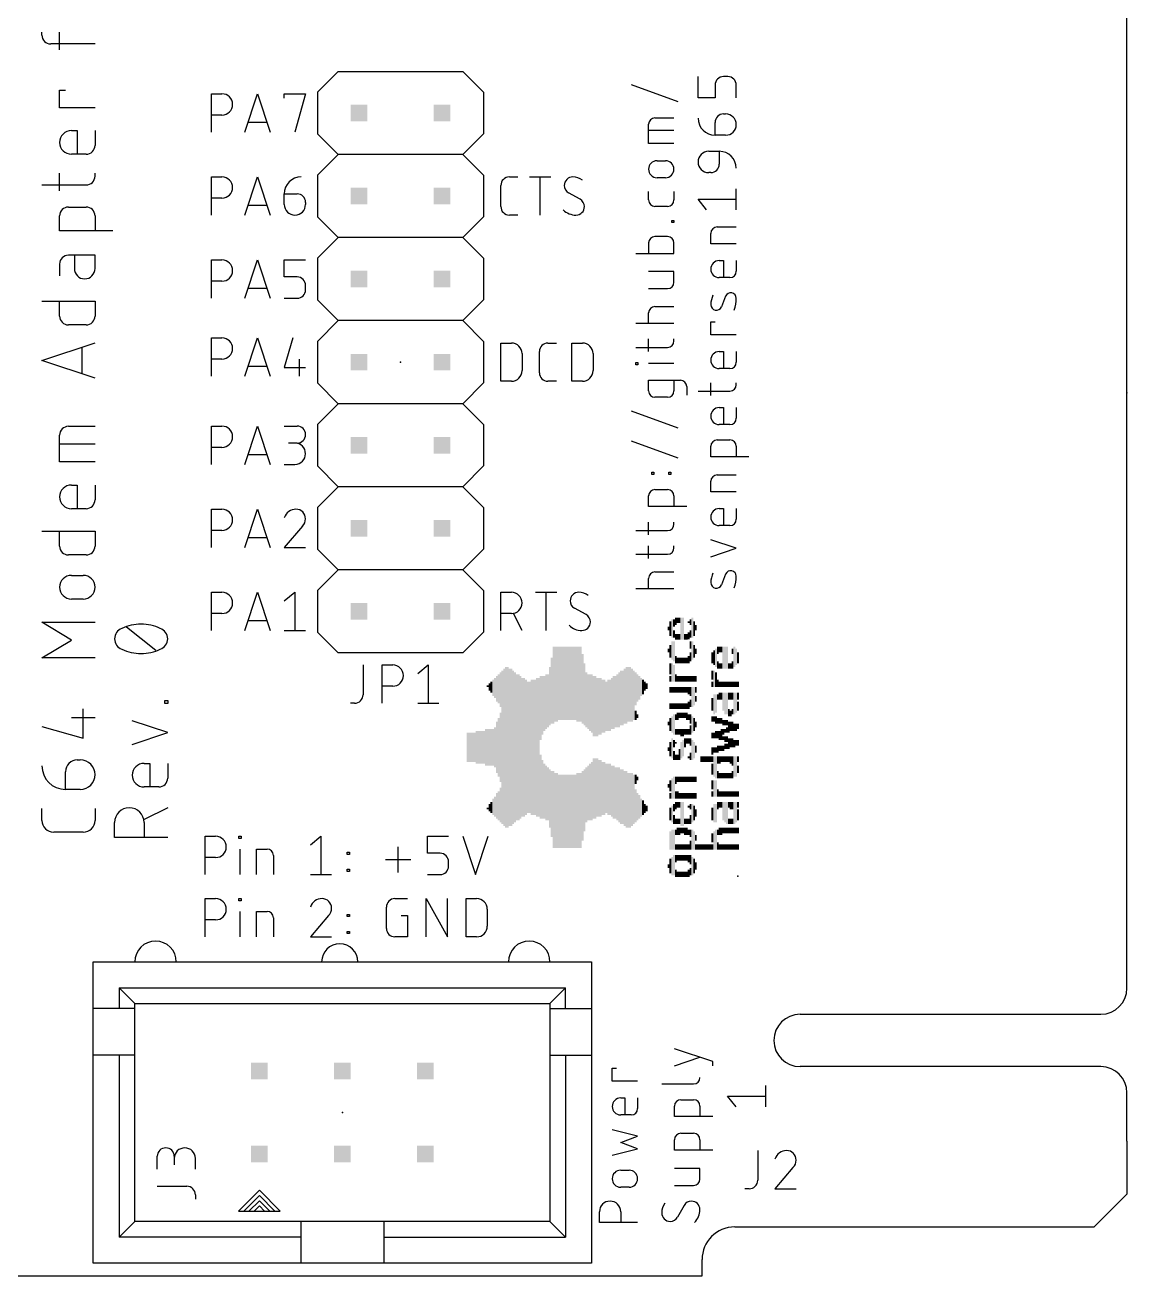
# Model space of a CAD drawing. Extents: x -11.6 to 40, y -7.2 to 71.3.
# Drawn here: x 6.29 to 40, y 0 to 38.25 of the extents above; entities that cross this region are included whole.
import ezdxf

# ---------------------------------------------------------------- set-up
doc = ezdxf.new("R2010")
doc.units = 0
for name, color, linetype in [('20', 30, 'CONTINUOUS'), ('21', 253, 'CONTINUOUS'), ('23', 7, 'CONTINUOUS'), ('25', 253, 'CONTINUOUS'), ('51', 253, 'CONTINUOUS')]:
    doc.layers.add(name, color=color, linetype=linetype)

# ---------------------------------------------------------------- blocks, each defined once
blk = doc.blocks.new('RECT')
blk.add_solid([(-0.5, -0.5), (0.5, -0.5), (-0.5, 0.5), (0.5, 0.5)])

msp = doc.modelspace()

# ---------------------------------------------------------------- linework, layer by layer
at = {"layer": '20'}
for p, q in [((40, 8.8), (40, 41.24)), ((30, 8), (39.2, 8)), ((39.2, 6.4), (30, 6.4)), ((40, 4.12), (40, 5.6)), ((40, 4.12), (40, 2.5)), ((39, 1.5), (40, 2.5)), ((28, 1.5), (39, 1.5)), ((27, 0), (27, 0.5)), ((0, 0), (27, 0))]:
    msp.add_line(p, q, dxfattribs=at)
for centre, radius, start, end in [((39.2, 8.8), 0.8, 270, 0), ((30, 7.2), 0.8, 90, 180), ((30, 7.2), 0.8, 180, 270), ((39.2, 5.6), 0.8, 0, 90), ((28, 0.5), 1, 90, 180)]:
    msp.add_arc(centre, radius, start, end, dxfattribs=at)
at = {"layer": '21'}
for p, q in [((15.875, 36.83), (15.24, 36.195)), ((15.875, 36.83), (19.685, 36.83)), ((19.685, 36.83), (20.32, 36.195)), ((15.24, 36.195), (15.24, 34.925)), ((20.32, 36.195), (20.32, 34.925)), ((15.24, 34.925), (15.875, 34.29)), ((20.32, 34.925), (19.685, 34.29)), ((15.875, 34.29), (15.24, 33.655)), ((19.685, 34.29), (15.875, 34.29)), ((19.685, 34.29), (20.32, 33.655)), ((15.24, 33.655), (15.24, 32.385)), ((20.32, 33.655), (20.32, 32.385)), ((15.24, 32.385), (15.875, 31.75)), ((20.32, 32.385), (19.685, 31.75)), ((15.875, 31.75), (15.24, 31.115)), ((19.685, 31.75), (15.875, 31.75)), ((19.685, 31.75), (20.32, 31.115)), ((15.24, 31.115), (15.24, 29.845)), ((20.32, 31.115), (20.32, 29.845)), ((15.24, 29.845), (15.875, 29.21)), ((20.32, 29.845), (19.685, 29.21)), ((15.875, 29.21), (15.24, 28.575)), ((19.685, 29.21), (15.875, 29.21)), ((19.685, 29.21), (20.32, 28.575)), ((15.24, 28.575), (15.24, 27.305)), ((20.32, 28.575), (20.32, 27.305)), ((15.24, 27.305), (15.875, 26.67)), ((20.32, 27.305), (19.685, 26.67)), ((15.875, 26.67), (15.24, 26.035)), ((19.685, 26.67), (15.875, 26.67)), ((19.685, 26.67), (20.32, 26.035)), ((15.24, 26.035), (15.24, 24.765)), ((20.32, 26.035), (20.32, 24.765)), ((15.24, 24.765), (15.875, 24.13)), ((20.32, 24.765), (19.685, 24.13)), ((15.875, 24.13), (15.24, 23.495)), ((19.685, 24.13), (15.875, 24.13)), ((19.685, 24.13), (20.32, 23.495)), ((15.24, 23.495), (15.24, 22.225)), ((20.32, 23.495), (20.32, 22.225)), ((15.24, 22.225), (15.875, 21.59)), ((20.32, 22.225), (19.685, 21.59)), ((15.875, 21.59), (15.24, 20.955)), ((19.685, 21.59), (15.875, 21.59)), ((19.685, 21.59), (20.32, 20.955)), ((15.24, 20.955), (15.24, 19.685)), ((20.32, 20.955), (20.32, 19.685)), ((15.24, 19.685), (15.875, 19.05)), ((20.32, 19.685), (19.685, 19.05)), ((19.685, 19.05), (15.875, 19.05)), ((8.38, 9.6038), (23.62, 9.6038)), ((8.38, 8.175), (8.38, 9.6038)), ((23.62, 9.6038), (23.62, 8.175)), ((9.1737, 8.81), (22.8263, 8.81)), ((9.1737, 8.81), (9.1737, 8.175)), ((9.1737, 8.81), (9.65, 8.3338)), ((22.35, 8.3338), (22.8263, 8.81)), ((22.8263, 8.175), (22.8263, 8.81)), ((8.38, 6.7463), (8.38, 8.175)), ((9.1737, 8.175), (8.38, 8.175)), ((9.65, 8.175), (9.1737, 8.175)), ((9.65, 8.3338), (22.35, 8.3338)), ((9.65, 8.175), (9.65, 8.3338)), ((9.65, 6.7463), (9.65, 8.175)), ((22.35, 8.3338), (22.35, 8.175)), ((22.35, 8.175), (22.35, 6.7463)), ((22.35, 8.175), (22.8263, 8.175)), ((22.8263, 8.175), (23.62, 8.175)), ((23.62, 8.175), (23.62, 6.7463)), ((8.38, 0.3962), (8.38, 6.7463)), ((9.1737, 6.7463), (8.38, 6.7463)), ((9.65, 6.7463), (9.1737, 6.7463)), ((9.1737, 6.7463), (9.1737, 1.19)), ((9.65, 1.6662), (9.65, 6.7463)), ((22.35, 6.7463), (22.35, 1.6662)), ((22.35, 6.7463), (22.8263, 6.7463)), ((22.8263, 6.7463), (23.62, 6.7463)), ((22.8263, 6.7463), (22.8263, 1.19)), ((23.62, 6.7463), (23.62, 0.3962)), ((28.9492, 5.1708), (28.9492, 5.8199)), ((28.0404, 5.1708), (27.7808, 5.4954)), ((27.7808, 5.4954), (28.9492, 5.4954)), ((13.46, 2.6188), (12.825, 1.9838)), ((13.46, 2.46), (12.9837, 1.9838)), ((13.46, 2.3013), (13.1425, 1.9838)), ((14.095, 1.9838), (13.46, 2.6188)), ((13.9362, 1.9838), (13.46, 2.46)), ((13.7775, 1.9838), (13.46, 2.3013)), ((12.825, 1.9838), (12.9837, 1.9838)), ((12.9837, 1.9838), (13.1425, 1.9838)), ((13.1425, 1.9838), (13.3012, 1.9838)), ((13.46, 2.1425), (13.3012, 1.9838)), ((13.3012, 1.9838), (13.6187, 1.9838)), ((13.6187, 1.9838), (13.46, 2.1425)), ((13.6187, 1.9838), (13.7775, 1.9838)), ((13.7775, 1.9838), (13.9362, 1.9838)), ((13.9362, 1.9838), (14.095, 1.9838)), ((9.1737, 1.19), (9.65, 1.6662)), ((14.73, 1.6662), (9.65, 1.6662)), ((17.27, 1.6662), (14.73, 1.6662)), ((14.73, 1.6662), (14.73, 1.19)), ((22.35, 1.6662), (17.27, 1.6662)), ((17.27, 1.6662), (17.27, 1.19)), ((22.35, 1.6662), (22.8263, 1.19)), ((14.73, 1.19), (9.1737, 1.19)), ((14.73, 1.19), (14.73, 0.3962)), ((17.27, 1.19), (17.27, 0.3962)), ((17.27, 1.19), (22.8263, 1.19)), ((14.73, 0.3962), (8.38, 0.3962)), ((17.27, 0.3962), (14.73, 0.3962)), ((23.62, 0.3962), (17.27, 0.3962))]:
    msp.add_line(p, q, dxfattribs=at)
for centre, radius in [((10.285, 9.6038), 0.635), ((15.9207, 9.6038), 0.5556), ((21.715, 9.6038), 0.635)]:
    msp.add_arc(centre, radius, 0, 180, dxfattribs=at)
at = {"layer": '23'}
for p in [(17.78, 27.94), (40, 27), (28.0988, 12.2238), (16, 5)]:
    msp.add_point(p, dxfattribs=at)
at = {"layer": '25'}
for p, q in [((6.8072, 37.9397), (6.8072, 38.03)), ((7.3491, 37.4881), (7.3491, 38.03)), ((8.4328, 37.6688), (7.0781, 37.6688)), ((26.2728, 35.9029), (24.8447, 36.4222)), ((26.8796, 36.0228), (26.8796, 36.6719)), ((27.3988, 36.4123), (27.3988, 36.0228)), ((27.7883, 36.6719), (27.6585, 36.6719)), ((28.048, 36.0228), (28.048, 36.4123)), ((7.3491, 35.7127), (7.3491, 36.2546)), ((7.3491, 36.2546), (7.5297, 36.2546)), ((11.9916, 34.9758), (11.9916, 36.1442)), ((11.9916, 36.1442), (12.3162, 36.1442)), ((13.0147, 34.9758), (13.4041, 36.1442)), ((13.4041, 36.1442), (13.7936, 34.9758)), ((14.2226, 36.0144), (14.2226, 36.1442)), ((14.2226, 36.1442), (14.8717, 36.1442)), ((14.8717, 36.1442), (14.5471, 34.9758)), ((27.3988, 36.0228), (26.8796, 36.0228)), ((8.4328, 35.7127), (7.3491, 35.7127)), ((12.3162, 35.4951), (11.9916, 35.4951)), ((13.6962, 35.2679), (13.112, 35.2679)), ((25.364, 34.63), (25.364, 35.2142)), ((25.5587, 35.409), (26.143, 35.409)), ((27.3988, 34.8798), (27.3988, 35.2693)), ((27.6585, 35.5289), (27.7234, 35.5289)), ((7.7103, 35.0199), (7.8909, 35.0199)), ((7.8909, 35.0199), (7.8909, 34.2974)), ((8.4328, 35.0199), (8.4328, 34.5684)), ((26.143, 35.0195), (25.364, 35.0195)), ((27.7234, 34.8798), (27.3988, 34.8798)), ((26.143, 34.63), (25.364, 34.63)), ((8.1619, 34.2974), (7.7103, 34.2974)), ((25.6237, 34.0981), (25.8833, 34.0981)), ((27.2041, 34.3859), (27.5287, 34.3859)), ((27.5287, 34.3859), (27.5287, 33.9965)), ((7.3491, 33.1777), (7.3491, 33.7196)), ((8.4328, 33.6293), (8.4328, 33.7196)), ((27.269, 33.7368), (27.2041, 33.7368)), ((6.8072, 33.3583), (8.1619, 33.3583)), ((11.9916, 32.4358), (11.9916, 33.6042)), ((11.9916, 33.6042), (12.3162, 33.6042)), ((13.0147, 32.4358), (13.4041, 33.6042)), ((13.4041, 33.6042), (13.7936, 32.4358)), ((20.847, 32.6954), (20.847, 33.3446)), ((21.1067, 33.6042), (21.3663, 33.6042)), ((21.7267, 33.6042), (22.3758, 33.6042)), ((22.0512, 32.4358), (22.0512, 33.6042)), ((25.8833, 33.5788), (25.6237, 33.5788)), ((12.3162, 32.9551), (11.9916, 32.9551)), ((14.2226, 33.0849), (14.6121, 33.0849)), ((14.2226, 32.7604), (14.2226, 33.0849)), ((23.2747, 32.9226), (22.9176, 33.1174)), ((25.364, 32.8985), (25.364, 33.1582)), ((26.143, 33.1582), (26.143, 32.8985)), ((27.1392, 32.5938), (26.8796, 32.9184)), ((26.8796, 32.9184), (28.048, 32.9184)), ((28.048, 32.5938), (28.048, 33.2429)), ((7.62, 32.6826), (8.1619, 32.6826)), ((13.6962, 32.7279), (13.112, 32.7279)), ((14.8717, 32.8253), (14.8717, 32.7604)), ((25.9482, 32.7038), (25.5587, 32.7038)), ((7.3491, 31.9601), (7.3491, 32.4116)), ((8.4328, 32.4116), (8.4328, 31.9601)), ((21.3663, 32.4358), (21.1067, 32.4358)), ((26.078, 32.2058), (26.078, 32.2707)), ((26.078, 32.2707), (26.143, 32.2707)), ((26.143, 32.2058), (26.078, 32.2058)), ((26.143, 32.2707), (26.143, 32.2058)), ((8.9747, 31.9601), (7.3491, 31.9601)), ((25.9482, 31.7799), (25.5587, 31.7799)), ((27.269, 31.5539), (27.269, 31.8784)), ((27.4638, 32.0731), (28.048, 32.0731)), ((25.364, 31.5851), (25.364, 31.2606)), ((26.143, 31.2606), (26.143, 31.5851)), ((28.048, 31.5539), (27.269, 31.5539)), ((8.4328, 31.209), (7.62, 31.209)), ((7.8006, 31.209), (7.8006, 30.8026)), ((8.4328, 30.8026), (8.4328, 31.209)), ((11.9916, 29.8958), (11.9916, 31.0642)), ((11.9916, 31.0642), (12.3162, 31.0642)), ((13.0147, 29.8958), (13.4041, 31.0642)), ((13.4041, 31.0642), (13.7936, 29.8958)), ((14.2226, 30.5449), (14.2226, 31.0642)), ((14.2226, 31.0642), (14.8717, 31.0642)), ((24.9746, 31.2606), (26.143, 31.2606)), ((27.5287, 31.0444), (27.6585, 31.0444)), ((27.6585, 31.0444), (27.6585, 30.5252)), ((28.048, 31.0444), (28.048, 30.7199)), ((7.3491, 30.9381), (7.3491, 30.5768)), ((26.143, 30.7072), (25.364, 30.7072)), ((26.143, 30.3826), (26.143, 30.7072)), ((12.3162, 30.4151), (11.9916, 30.4151)), ((14.6121, 30.5449), (14.2226, 30.5449)), ((14.8717, 30.1554), (14.8717, 30.2853)), ((27.8532, 30.5252), (27.5287, 30.5252)), ((13.6962, 30.1879), (13.112, 30.1879)), ((14.2226, 29.8958), (14.6121, 29.8958)), ((25.364, 30.1879), (25.9482, 30.1879)), ((27.7234, 29.9565), (27.5936, 29.6319)), ((6.8072, 29.8022), (8.4328, 29.8022)), ((7.3491, 29.3506), (7.3491, 29.8022)), ((8.4328, 29.8022), (8.4328, 29.3506)), ((25.5587, 29.6404), (26.143, 29.6404)), ((8.1619, 29.0797), (7.62, 29.0797)), ((26.143, 29.1211), (24.9746, 29.1211)), ((25.364, 29.1211), (25.364, 29.4456)), ((27.269, 28.7792), (27.269, 29.1687)), ((27.269, 29.1687), (27.3988, 29.1687)), ((28.048, 28.7792), (27.269, 28.7792)), ((6.8072, 27.9893), (8.4328, 28.5312)), ((8.0264, 28.3957), (8.0264, 27.5829)), ((11.9916, 27.5145), (11.9916, 28.683)), ((11.9916, 28.683), (12.3162, 28.683)), ((13.0147, 27.5145), (13.4041, 28.683)), ((13.4041, 28.683), (13.7936, 27.5145)), ((14.4822, 28.683), (14.2226, 27.7742)), ((20.847, 27.3558), (20.847, 28.5242)), ((20.847, 28.5242), (21.1716, 28.5242)), ((22.2845, 28.5242), (22.5441, 28.5242)), ((23.0187, 27.3558), (23.0187, 28.5242)), ((23.0187, 28.5242), (23.3433, 28.5242)), ((24.9746, 28.3922), (25.9482, 28.3922)), ((25.364, 28.2624), (25.364, 28.6518)), ((26.143, 28.5869), (26.143, 28.6518)), ((8.4328, 27.4475), (6.8072, 27.9893)), ((12.3162, 28.0338), (11.9916, 28.0338)), ((14.677, 28.0338), (14.677, 27.5145)), ((21.4962, 28.1996), (21.4962, 27.6804)), ((22.0248, 27.6154), (22.0248, 28.2646)), ((23.6679, 28.1996), (23.6679, 27.6804)), ((24.9746, 27.8624), (24.9746, 27.9273)), ((24.9746, 27.9273), (25.0395, 27.9273)), ((25.0395, 27.9273), (25.0395, 27.8624)), ((27.5287, 28.2631), (27.6585, 28.2631)), ((27.6585, 28.2631), (27.6585, 27.7439)), ((28.048, 28.2631), (28.048, 27.9386)), ((13.6962, 27.8067), (13.112, 27.8067)), ((14.2226, 27.7742), (14.8717, 27.7742)), ((25.0395, 27.8624), (24.9746, 27.8624)), ((26.143, 27.8948), (25.364, 27.8948)), ((27.8532, 27.7439), (27.5287, 27.7439)), ((21.1716, 27.3558), (20.847, 27.3558)), ((22.5441, 27.3558), (22.2845, 27.3558)), ((23.3433, 27.3558), (23.0187, 27.3558)), ((25.364, 27.062), (25.364, 27.3866)), ((25.364, 27.3866), (26.3377, 27.3866)), ((26.143, 27.3866), (26.143, 27.062)), ((26.5324, 27.1919), (26.5324, 26.9322)), ((27.269, 26.9232), (27.269, 27.3127)), ((28.048, 27.2478), (28.048, 27.3127)), ((25.9482, 26.8673), (25.5587, 26.8673)), ((26.8796, 27.053), (27.8532, 27.053)), ((26.2728, 25.9207), (24.8447, 26.44)), ((27.5287, 26.5486), (27.6585, 26.5486)), ((27.6585, 26.5486), (27.6585, 26.0294)), ((28.048, 26.5486), (28.048, 26.2241)), ((27.8532, 26.0294), (27.5287, 26.0294)), ((7.3491, 24.8944), (7.3491, 25.7072)), ((7.62, 25.9781), (8.4328, 25.9781)), ((11.9916, 24.8158), (11.9916, 25.9842)), ((11.9916, 25.9842), (12.3162, 25.9842)), ((13.0147, 24.8158), (13.4041, 25.9842)), ((13.4041, 25.9842), (13.7936, 24.8158)), ((14.2226, 25.9842), (14.6121, 25.9842)), ((8.4328, 25.4362), (7.3491, 25.4362)), ((12.3162, 25.3351), (11.9916, 25.3351)), ((14.6121, 25.4649), (14.3524, 25.4649)), ((26.2728, 25.0063), (24.8447, 25.5256)), ((27.269, 25.0446), (27.269, 25.3692)), ((27.4638, 25.5639), (27.8532, 25.5639)), ((28.048, 25.3692), (28.048, 25.0446)), ((8.4328, 24.8944), (7.3491, 24.8944)), ((13.6962, 25.1079), (13.112, 25.1079)), ((28.4374, 25.0446), (27.269, 25.0446)), ((14.2226, 24.8158), (14.5471, 24.8158)), ((25.4614, 24.5096), (25.4614, 24.5745)), ((25.4614, 24.5745), (25.5263, 24.5745)), ((25.5263, 24.5096), (25.4614, 24.5096)), ((25.5263, 24.5745), (25.5263, 24.5096)), ((25.9807, 24.5096), (25.9807, 24.5745)), ((25.9807, 24.5745), (26.0456, 24.5745)), ((26.0456, 24.5096), (25.9807, 24.5096)), ((26.0456, 24.5745), (26.0456, 24.5096)), ((27.4638, 24.4912), (28.048, 24.4912)), ((7.7103, 24.1823), (7.8909, 24.1823)), ((7.8909, 24.1823), (7.8909, 23.4598)), ((8.4328, 24.1823), (8.4328, 23.7307)), ((27.269, 23.972), (27.269, 24.2965)), ((25.364, 23.5263), (25.364, 23.8508)), ((25.5587, 24.0456), (25.9482, 24.0456)), ((26.143, 23.8508), (26.143, 23.5263)), ((28.048, 23.972), (27.269, 23.972)), ((8.1619, 23.4598), (7.7103, 23.4598)), ((11.9916, 22.2758), (11.9916, 23.4442)), ((11.9916, 23.4442), (12.3162, 23.4442)), ((13.0147, 22.2758), (13.4041, 23.4442)), ((13.4041, 23.4442), (13.7936, 22.2758)), ((26.5324, 23.5263), (25.364, 23.5263)), ((27.5287, 23.4625), (27.6585, 23.4625)), ((27.6585, 23.4625), (27.6585, 22.9433)), ((28.048, 23.4625), (28.048, 23.138)), ((25.364, 22.6617), (25.364, 23.0511)), ((26.143, 22.9862), (26.143, 23.0511)), ((6.8072, 22.7681), (8.4328, 22.7681)), ((7.3491, 22.3166), (7.3491, 22.7681)), ((8.4328, 22.7681), (8.4328, 22.3166)), ((12.3162, 22.7951), (11.9916, 22.7951)), ((13.6962, 22.5679), (13.112, 22.5679)), ((14.7743, 22.9249), (14.2226, 22.2758)), ((24.9746, 22.7915), (25.9482, 22.7915)), ((27.8532, 22.9433), (27.5287, 22.9433)), ((14.2226, 22.2758), (14.8717, 22.2758)), ((25.364, 21.9378), (25.364, 22.3272)), ((26.143, 22.2623), (26.143, 22.3272)), ((28.048, 22.2504), (27.269, 22.51)), ((27.269, 21.9908), (28.048, 22.2504)), ((8.1619, 22.0456), (7.62, 22.0456)), ((24.9746, 22.0676), (25.9482, 22.0676)), ((7.7103, 21.4207), (8.0716, 21.4207)), ((25.5587, 21.5251), (26.143, 21.5251)), ((27.7234, 21.4602), (27.5936, 21.1356)), ((25.364, 21.0058), (25.364, 21.3304)), ((8.0716, 20.6983), (7.7103, 20.6983)), ((11.9916, 19.7358), (11.9916, 20.9042)), ((11.9916, 20.9042), (12.3162, 20.9042)), ((13.0147, 19.7358), (13.4041, 20.9042)), ((13.4041, 20.9042), (13.7936, 19.7358)), ((14.2226, 20.6446), (14.5471, 20.9042)), ((14.5471, 20.9042), (14.5471, 19.7358)), ((20.847, 19.7358), (20.847, 20.9042)), ((20.847, 20.9042), (21.1716, 20.9042)), ((21.9065, 20.9042), (22.5556, 20.9042)), ((22.231, 19.7358), (22.231, 20.9042)), ((26.143, 21.0058), (24.9746, 21.0058)), ((23.4545, 20.2226), (23.0975, 20.4174)), ((7.7103, 19.4443), (6.8072, 19.9861)), ((6.8072, 19.9861), (8.4328, 19.9861)), ((12.3162, 20.2551), (11.9916, 20.2551)), ((13.6962, 20.0279), (13.112, 20.0279)), ((21.1716, 20.2551), (20.847, 20.2551)), ((21.4962, 19.7358), (21.2365, 20.2551)), ((10.2941, 19.1196), (9.3909, 19.8421)), ((14.2226, 19.7358), (14.8717, 19.7358)), ((6.8072, 18.9024), (7.7103, 19.4443)), ((8.4328, 18.9024), (6.8072, 18.9024)), ((16.6328, 18.6817), (16.6328, 17.7729)), ((17.2151, 17.5133), (17.2151, 18.6817)), ((17.2151, 18.6817), (17.5397, 18.6817)), ((18.3031, 18.4221), (18.6277, 18.6817)), ((18.6277, 18.6817), (18.6277, 17.5133)), ((17.5397, 18.0326), (17.2151, 18.0326)), ((10.565, 17.5078), (10.565, 17.5981)), ((10.565, 17.5981), (10.6553, 17.5981)), ((10.6553, 17.5981), (10.6553, 17.5078)), ((8.0716, 16.4396), (8.0716, 17.3427)), ((10.6553, 17.5078), (10.565, 17.5078)), ((16.3731, 17.5133), (16.2433, 17.5133)), ((18.3031, 17.5133), (18.9522, 17.5133)), ((7.7103, 17.0718), (8.4328, 17.0718)), ((10.6553, 16.6151), (9.5716, 16.9764)), ((6.8072, 16.8009), (8.0716, 16.4396)), ((9.5716, 16.2539), (10.6553, 16.6151)), ((7.8909, 15.7796), (7.9812, 15.7796)), ((7.5297, 14.8765), (7.5297, 15.4184)), ((9.9328, 15.6738), (10.1134, 15.6738)), ((10.1134, 15.6738), (10.1134, 14.9513)), ((10.6553, 15.6738), (10.6553, 15.2222)), ((10.3844, 14.9513), (9.9328, 14.9513)), ((7.9812, 14.8765), (7.5297, 14.8765)), ((6.8072, 13.9312), (6.8072, 14.2924)), ((8.4328, 14.2924), (8.4328, 13.9312)), ((10.6553, 14.3143), (9.9328, 13.9531)), ((9.0297, 13.4112), (9.0297, 13.8628)), ((9.9328, 13.8628), (9.9328, 13.4112)), ((8.0716, 13.57), (7.1684, 13.57)), ((10.6553, 13.4112), (9.0297, 13.4112)), ((11.7983, 12.2746), (11.7983, 13.443)), ((11.7983, 13.443), (12.1229, 13.443)), ((12.8355, 13.378), (12.8355, 13.443)), ((12.8355, 13.443), (12.9004, 13.443)), ((12.9004, 13.443), (12.9004, 13.378)), ((15.0199, 13.1833), (15.3444, 13.443)), ((15.3444, 13.443), (15.3444, 12.2746)), ((18.6013, 12.9237), (18.6013, 13.443)), ((18.6013, 13.443), (19.2504, 13.443)), ((19.6793, 13.443), (20.0688, 12.2746)), ((20.0688, 12.2746), (20.4583, 13.443)), ((12.9004, 13.378), (12.8355, 13.378)), ((12.8679, 12.2746), (12.8679, 13.0535)), ((13.3703, 12.2746), (13.3703, 13.0535)), ((13.3703, 13.0535), (13.6948, 13.0535)), ((17.7066, 12.3395), (17.7066, 13.1184)), ((12.1229, 12.7938), (11.7983, 12.7938)), ((13.8896, 12.8588), (13.8896, 12.2746)), ((16.1502, 12.8912), (16.1502, 12.9561)), ((16.1502, 12.9561), (16.2151, 12.9561)), ((16.2151, 12.8912), (16.1502, 12.8912)), ((16.2151, 12.9561), (16.2151, 12.8912)), ((17.3171, 12.7289), (18.0961, 12.7289)), ((18.9907, 12.9237), (18.6013, 12.9237)), ((19.2504, 12.5342), (19.2504, 12.664)), ((15.0199, 12.2746), (15.669, 12.2746)), ((16.1502, 12.3719), (16.1502, 12.4368)), ((16.1502, 12.4368), (16.2151, 12.4368)), ((16.2151, 12.3719), (16.1502, 12.3719)), ((16.2151, 12.4368), (16.2151, 12.3719)), ((18.6013, 12.2746), (18.9907, 12.2746)), ((11.7983, 10.3696), (11.7983, 11.538)), ((11.7983, 11.538), (12.1229, 11.538)), ((12.8355, 11.473), (12.8355, 11.538)), ((12.8355, 11.538), (12.9004, 11.538)), ((12.9004, 11.538), (12.9004, 11.473)), ((17.6036, 11.538), (17.9931, 11.538)), ((18.5632, 10.3696), (18.5632, 11.538)), ((18.5632, 11.538), (19.2123, 10.3696)), ((19.2123, 10.3696), (19.2123, 11.538)), ((19.7823, 10.3696), (19.7823, 11.538)), ((19.7823, 11.538), (20.1069, 11.538)), ((12.9004, 11.473), (12.8355, 11.473)), ((12.8679, 10.3696), (12.8679, 11.1485)), ((13.3703, 10.3696), (13.3703, 11.1485)), ((13.3703, 11.1485), (13.6948, 11.1485)), ((17.344, 10.6292), (17.344, 11.2783)), ((20.4315, 11.2134), (20.4315, 10.6941)), ((12.1229, 10.8888), (11.7983, 10.8888)), ((13.8896, 10.9538), (13.8896, 10.3696)), ((15.5716, 11.0187), (15.0199, 10.3696)), ((16.1502, 10.9862), (16.1502, 11.0511)), ((16.1502, 11.0511), (16.2151, 11.0511)), ((16.2151, 10.9862), (16.1502, 10.9862)), ((16.2151, 11.0511), (16.2151, 10.9862)), ((17.7983, 11.0187), (17.9931, 11.0187)), ((17.9931, 11.0187), (17.9931, 10.3696)), ((15.0199, 10.3696), (15.669, 10.3696)), ((16.1502, 10.4669), (16.1502, 10.5318)), ((16.1502, 10.5318), (16.2151, 10.5318)), ((16.2151, 10.4669), (16.1502, 10.4669)), ((16.2151, 10.5318), (16.2151, 10.4669)), ((17.9931, 10.3696), (17.6036, 10.3696)), ((20.1069, 10.3696), (19.7823, 10.3696)), ((27.3262, 6.5574), (26.1578, 6.9469)), ((26.1578, 6.4276), (26.9367, 6.6872)), ((27.3262, 6.4276), (27.3262, 6.5574)), ((24.2528, 5.9601), (24.2528, 6.3496)), ((24.2528, 6.3496), (24.3826, 6.3496)), ((25.0317, 5.9601), (24.2528, 5.9601)), ((25.7683, 5.8711), (26.742, 5.8711)), ((24.5124, 5.4441), (24.6422, 5.4441)), ((24.6422, 5.4441), (24.6422, 4.9248)), ((25.0317, 5.4441), (25.0317, 5.1195)), ((26.3525, 5.3907), (26.742, 5.3907)), ((26.1578, 4.8714), (26.1578, 5.1959)), ((26.9367, 5.1959), (26.9367, 4.8714)), ((24.837, 4.9248), (24.5124, 4.9248)), ((27.3262, 4.8714), (26.1578, 4.8714)), ((25.0317, 4.2743), (24.2528, 4.469)), ((24.5124, 4.0795), (25.0317, 4.2743)), ((26.3525, 4.362), (26.742, 4.362)), ((24.2528, 3.6901), (25.0317, 3.8848)), ((25.0317, 3.8848), (24.5124, 4.0795)), ((26.1578, 3.8427), (26.1578, 4.1673)), ((27.3262, 3.8427), (26.1578, 3.8427)), ((26.9367, 4.1673), (26.9367, 3.8427)), ((28.704, 3.8342), (28.704, 2.9254)), ((10.3358, 3.2688), (10.3358, 3.6583)), ((10.8551, 3.6583), (10.8551, 3.3986)), ((11.5042, 3.2688), (11.5042, 3.5934)), ((24.5124, 3.2343), (24.7721, 3.2343)), ((26.9367, 3.2893), (26.1578, 3.2893)), ((26.9367, 2.9647), (26.9367, 3.2893)), ((29.7831, 3.3149), (29.2314, 2.6658)), ((10.3358, 2.7415), (11.2446, 2.7415)), ((24.7721, 2.715), (24.5124, 2.715)), ((26.1578, 2.77), (26.742, 2.77)), ((11.5042, 2.4818), (11.5042, 2.352)), ((28.4444, 2.6658), (28.3146, 2.6658)), ((29.2314, 2.6658), (29.8805, 2.6658)), ((23.8633, 1.6383), (23.8633, 1.9629)), ((24.5124, 1.9629), (24.5124, 1.6383)), ((26.4499, 2.1576), (26.2551, 1.8006)), ((25.0317, 1.6383), (23.8633, 1.6383))]:
    msp.add_line(p, q, dxfattribs=at)
for centre, radius, start, end in [((7.0781, 37.9397), 0.2709, 180.0013, 270), ((27.6585, 36.4123), 0.2596, 90, 180), ((27.7883, 36.4123), 0.2596, 0, 90), ((12.3162, 35.8196), 0.3246, 270, 90), ((25.5587, 35.2142), 0.1947, 90, 180), ((27.3988, 35.3991), 0.5193, 180.0007, 270), ((27.6585, 35.2693), 0.2596, 90, 180), ((27.7234, 35.2044), 0.3246, 270, 90), ((7.7103, 34.6587), 0.3612, 90, 270), ((8.1619, 34.5684), 0.2709, 270, 0), ((25.6237, 33.8384), 0.2596, 90, 270), ((25.8833, 33.8384), 0.2596, 270, 90), ((27.2041, 34.0614), 0.3246, 90, 270), ((27.5287, 33.8667), 0.5193, 0, 90), ((27.269, 33.9965), 0.2596, 270, 0), ((8.1619, 33.6293), 0.2709, 270, 0), ((12.3162, 33.2796), 0.3246, 270, 90), ((14.7419, 33.0849), 0.5193, 90.0003, 180), ((21.1067, 33.3446), 0.2596, 90.0007, 180), ((23.0515, 33.3446), 0.2637, 179.9998, 239.4902), ((23.0475, 33.3446), 0.2596, 89.9993, 180), ((23.0475, 33.1174), 0.4868, 53.1301, 89.9993), ((14.6121, 32.8253), 0.2596, 0, 90), ((23.1408, 32.6954), 0.2637, 0.0001, 59.4899), ((25.5587, 32.8985), 0.1947, 180, 270), ((25.9482, 32.8985), 0.1947, 270, 0), ((7.62, 32.4116), 0.2709, 90.0007, 180), ((8.1619, 32.4116), 0.2709, 0, 90), ((14.5471, 32.7604), 0.3246, 180, 0), ((21.1067, 32.6954), 0.2596, 180, 270), ((23.1448, 32.9843), 0.5485, 224.761, 269.9999), ((23.1448, 32.6954), 0.2596, 270, 0), ((25.5587, 31.5851), 0.1947, 90, 180), ((25.9482, 31.5851), 0.1947, 0, 90), ((27.4638, 31.8784), 0.1947, 90.0009, 180), ((7.62, 30.9381), 0.2709, 90, 180), ((12.3162, 30.7396), 0.3246, 270, 90), ((27.5287, 30.7848), 0.2596, 90, 270), ((8.1167, 30.8026), 0.3161, 180, 0), ((27.8532, 30.7199), 0.1947, 270, 0), ((14.6121, 30.2853), 0.2596, 0, 90), ((25.9482, 30.3826), 0.1947, 270, 0), ((14.6121, 30.1554), 0.2596, 270, 0), ((28.0061, 29.6863), 0.7371, 155.7611, 179.1819), ((27.8797, 29.894), 0.1683, 359.1819, 158.1986), ((26.9472, 29.9073), 1.1008, 340.209, 359.1819), ((25.5588, 29.4456), 0.1947, 90.0009, 180), ((27.4373, 29.6944), 0.1683, 179.1818, 338.1989), ((7.62, 29.3506), 0.2709, 180, 270), ((8.1619, 29.3506), 0.2709, 270, 0), ((12.3162, 28.3584), 0.3246, 270, 90), ((21.1716, 28.1996), 0.3246, 0, 90), ((22.2845, 28.2646), 0.2596, 90.0007, 180), ((23.3433, 28.1996), 0.3246, 0, 90), ((25.9482, 28.5869), 0.1947, 270, 0), ((27.5287, 28.0035), 0.2596, 90, 270), ((27.8532, 27.9386), 0.1947, 270, 0), ((21.1716, 27.6804), 0.3246, 269.9994, 0), ((22.2845, 27.6154), 0.2596, 180, 270), ((23.3433, 27.6804), 0.3246, 269.9994, 0), ((26.3377, 27.1919), 0.1947, 0, 90), ((27.8532, 27.2478), 0.1947, 270, 0), ((25.5587, 27.062), 0.1947, 180, 270), ((25.9482, 27.062), 0.1947, 270, 0), ((27.5287, 26.289), 0.2596, 90, 270), ((27.8532, 26.2241), 0.1947, 270, 0), ((7.62, 25.7072), 0.2709, 90, 180), ((12.3162, 25.6596), 0.3246, 270, 90), ((14.6121, 25.7246), 0.2596, 270, 90), ((14.5471, 25.1404), 0.3246, 270, 90), ((27.4638, 25.3692), 0.1947, 90.0009, 180), ((27.8532, 25.3692), 0.1947, 0, 90), ((27.4638, 24.2965), 0.1947, 90.0009, 180), ((7.7103, 23.821), 0.3612, 90, 270), ((8.1619, 23.7307), 0.2709, 270, 0), ((25.5588, 23.8508), 0.1947, 90.0009, 180), ((25.9482, 23.8508), 0.1947, 0, 90), ((12.3162, 23.1196), 0.3246, 270, 90), ((14.5796, 23.0689), 0.3753, 90.0001, 162.0549), ((14.5796, 23.1521), 0.2921, 0, 90), ((27.5287, 23.2029), 0.2596, 90, 270), ((14.5579, 23.1521), 0.3138, 313.604, 359.9996), ((25.9482, 22.9862), 0.1947, 270, 0), ((27.8532, 23.138), 0.1947, 270, 0), ((7.62, 22.3166), 0.2709, 180, 270), ((8.1619, 22.3166), 0.2709, 270, 0), ((25.9482, 22.2623), 0.1947, 270, 0), ((7.7103, 21.0595), 0.3612, 90, 270), ((8.0716, 21.0595), 0.3612, 270, 90), ((25.5588, 21.3304), 0.1947, 90.0009, 180), ((28.0061, 21.19), 0.7371, 155.7611, 179.1819), ((27.8797, 21.3977), 0.1683, 359.1819, 158.1986), ((27.4373, 21.1981), 0.1683, 179.1818, 338.1989), ((26.9472, 21.411), 1.1008, 340.209, 359.1819), ((12.3162, 20.5796), 0.3246, 270, 90), ((21.1716, 20.5796), 0.3246, 270, 90), ((23.2273, 20.6446), 0.2596, 89.9993, 180), ((23.2273, 20.4174), 0.4868, 53.1301, 89.9993), ((23.2313, 20.6446), 0.2637, 179.9998, 239.4902), ((9.8425, 18.5928), 1.3396, 90.0001, 115.989), ((9.8425, 18.5927), 1.3396, 64.0111, 90), ((23.3246, 20.2843), 0.5485, 224.761, 269.9999), ((23.3246, 19.9954), 0.2596, 270, 0), ((23.3206, 19.9954), 0.2637, 0.0001, 59.4899), ((9.3639, 19.4808), 0.3342, 108.9243, 180), ((10.3211, 19.4808), 0.3342, 359.9999, 71.0745), ((9.3638, 19.4808), 0.3341, 179.9998, 251.0758), ((9.8425, 20.3689), 1.3396, 244.011, 269.9999), ((9.8425, 20.3689), 1.3396, 270, 295.9889), ((10.3212, 19.4808), 0.3342, 288.925, 0), ((17.5397, 18.3571), 0.3246, 270, 90), ((16.3731, 17.7729), 0.2596, 270, 0), ((7.8909, 15.4184), 0.3612, 90, 180), ((7.9812, 15.3281), 0.4516, 270, 90), ((7.5297, 15.599), 0.7225, 180.0005, 270), ((9.9328, 15.3125), 0.3612, 90, 270), ((10.3844, 15.2222), 0.2709, 270, 0), ((9.4813, 13.8628), 0.4516, 0, 180), ((7.1684, 13.9312), 0.3613, 180.001, 270), ((8.0716, 13.9312), 0.3612, 270, 0), ((12.1229, 13.1184), 0.3246, 270, 90), ((13.6948, 12.8587), 0.1947, 0.0009, 90), ((18.9907, 12.664), 0.2596, 0, 90), ((18.9907, 12.5342), 0.2596, 270, 0), ((12.1229, 11.2134), 0.3246, 270, 90), ((15.3769, 11.1627), 0.3753, 90.0001, 162.0549), ((15.3769, 11.2459), 0.2921, 0, 90), ((17.6036, 11.2783), 0.2596, 90.0007, 180), ((20.1069, 11.2134), 0.3246, 0, 90), ((13.6948, 10.9537), 0.1947, 0.0009, 90), ((15.3552, 11.2459), 0.3138, 313.604, 359.9996), ((17.6036, 10.6292), 0.2596, 180, 270), ((20.1069, 10.6941), 0.3246, 269.9994, 0), ((26.742, 6.0658), 0.1947, 270, 0), ((24.5124, 5.1844), 0.2596, 90, 270), ((26.3525, 5.1959), 0.1947, 90.0009, 180), ((26.742, 5.1959), 0.1947, 0, 90), ((24.837, 5.1195), 0.1947, 270, 0), ((26.3525, 4.1673), 0.1947, 90.0009, 180), ((26.742, 4.1673), 0.1947, 0, 90), ((10.5954, 3.6583), 0.2596, 0, 180), ((11.1796, 3.5934), 0.3246, 0, 180), ((29.5884, 3.4589), 0.3753, 90.0001, 162.0549), ((29.5884, 3.5421), 0.2921, 0, 90), ((29.5667, 3.5421), 0.3138, 313.604, 359.9996), ((24.5124, 2.9746), 0.2596, 90, 270), ((24.7721, 2.9746), 0.2596, 270, 90), ((11.2446, 2.4818), 0.2596, 0, 90), ((26.742, 2.9647), 0.1947, 270, 0), ((28.4444, 2.9254), 0.2596, 270, 0), ((24.1879, 1.9629), 0.3246, 0, 180), ((26.2551, 1.9304), 0.4868, 143.1294, 180), ((26.0279, 1.9304), 0.2596, 180, 270), ((26.6771, 2.0237), 0.2637, 90.0001, 149.4899), ((26.6771, 2.0278), 0.2596, 0, 90), ((26.3882, 2.0278), 0.5485, 314.761, 359.9999), ((26.0279, 1.9345), 0.2637, 269.9998, 329.4902)]:
    msp.add_arc(centre, radius, start, end, dxfattribs=at)

# ---------------------------------------------------------------- block references
at = {"layer": '21', "yscale": 0.0559, "rotation": 90}
for p, xscale in [((26.0312, 19.7955), 0.447), ((26.0871, 19.7955), 0.5588), ((26.143, 19.9631), 0.2235), ((26.1988, 20.019), 0.2235), ((26.2547, 20.047), 0.1676), ((26.3106, 20.047), 0.1676), ((26.3665, 19.7955), 0.6706), ((26.4224, 19.7955), 0.6706), ((26.59, 19.9911), 0.0559), ((26.6459, 19.9911), 0.1676), ((26.7018, 19.8234), 0.6147), ((26.7576, 19.7955), 0.447), ((26.8135, 19.8234), 0.1676), ((25.9753, 19.7955), 0.1118), ((26.143, 19.6279), 0.2235), ((26.1988, 19.544), 0.1676), ((26.2547, 19.544), 0.1676), ((26.3106, 19.544), 0.1676), ((26.4782, 19.544), 0.1676), ((26.5341, 19.544), 0.1676), ((26.59, 19.572), 0.2235), ((26.6459, 19.6279), 0.2235), ((22.4549, 18.0632), 2.347), ((22.5108, 18.0912), 2.2911), ((22.5666, 18.0912), 2.2911), ((22.6225, 18.1191), 2.2352), ((22.6784, 18.1191), 2.2352), ((22.7343, 18.1191), 2.2352), ((22.7902, 18.1191), 2.2352), ((22.846, 18.1191), 2.2352), ((22.9019, 18.1191), 2.2352), ((22.9578, 18.1191), 2.2352), ((23.0137, 18.1191), 2.2352), ((23.0695, 18.1191), 2.2352), ((23.1254, 18.1191), 2.2352), ((23.1813, 18.0912), 2.2911), ((23.2372, 18.0912), 2.2911), ((23.2931, 18.0912), 2.2911), ((25.9753, 19.1249), 0.1118), ((26.0312, 19.097), 0.3912), ((26.0871, 19.1249), 0.5588), ((26.143, 19.097), 0.6147), ((26.6459, 19.2926), 0.2235), ((26.7018, 19.1249), 0.5588), ((26.7576, 19.097), 0.3912), ((26.8135, 19.097), 0.1676), ((27.3723, 18.9014), 0.447), ((27.4282, 18.9014), 0.5588), ((27.4841, 19.1249), 0.2235), ((27.54, 19.1529), 0.1676), ((27.5958, 19.1529), 0.1676), ((27.6517, 18.9014), 0.6706), ((27.7076, 18.9014), 0.6706), ((27.7635, 18.9014), 0.6706), ((27.9311, 19.097), 0.1676), ((27.987, 18.9293), 0.6147), ((28.0429, 18.9293), 0.5029), ((22.399, 17.8956), 2.0117), ((23.349, 17.9515), 2.1234), ((26.1988, 18.8455), 0.2235), ((26.2547, 18.8176), 0.1676), ((26.3106, 18.8176), 0.1676), ((26.3665, 18.8176), 0.1676), ((26.4224, 18.8176), 0.1676), ((26.4782, 18.8176), 0.1676), ((26.5341, 18.8176), 0.1676), ((26.59, 18.8455), 0.2235), ((26.6459, 18.9293), 0.2794), ((27.3164, 18.9014), 0.3353), ((27.4841, 18.6779), 0.2235), ((27.9311, 18.6779), 0.2235), ((28.0988, 18.9014), 0.3353), ((20.7785, 17.9515), 0.8941), ((20.8344, 17.9235), 1.0617), ((20.8902, 16.1633), 4.6939), ((20.9461, 16.1633), 4.8057), ((21.002, 16.1633), 4.9174), ((21.0579, 16.1633), 4.9174), ((21.1137, 16.1633), 4.8057), ((21.1696, 16.1633), 4.8057), ((21.2255, 16.1633), 4.6939), ((21.2814, 16.1633), 4.5822), ((21.3373, 16.1633), 4.4704), ((21.3932, 16.1633), 4.4704), ((22.2314, 17.5603), 1.6764), ((22.2872, 17.5882), 1.6205), ((22.3431, 17.7279), 1.7882), ((23.4048, 17.7838), 1.8999), ((23.4607, 17.6162), 1.6764), ((23.5166, 17.5603), 1.6764), ((23.5725, 17.5324), 1.7323), ((23.6284, 17.5044), 1.7882), ((24.4107, 17.5882), 1.6205), ((24.4666, 17.6162), 1.6764), ((24.5224, 17.6721), 1.6764), ((24.5783, 17.6721), 1.6764), ((24.6342, 17.7279), 1.6764), ((24.6901, 17.7559), 1.7323), ((24.746, 17.7838), 1.6764), ((24.8018, 17.7838), 1.6764), ((24.8577, 17.7559), 1.6205), ((24.9136, 17.7559), 1.5088), ((24.9695, 17.9515), 1.0058), ((25.0253, 17.9794), 0.8382), ((26.0312, 18.5661), 0.3353), ((26.0871, 18.4544), 0.5588), ((26.143, 18.4264), 0.5029), ((26.1988, 18.2867), 0.2235), ((27.3164, 18.3706), 0.2794), ((27.3723, 18.2588), 0.5029), ((27.4282, 18.2309), 0.447), ((27.54, 18.65), 0.1676), ((27.5958, 18.65), 0.1676), ((27.8194, 18.65), 0.1676), ((27.8752, 18.65), 0.1676), ((20.4432, 18.0353), 0.0559), ((20.4991, 18.0073), 0.2235), ((20.555, 18.0073), 0.3353), ((20.6108, 17.9794), 0.5029), ((20.6667, 17.9794), 0.6147), ((20.7226, 17.9515), 0.7823), ((21.449, 16.1633), 4.3586), ((21.5049, 16.1633), 4.2469), ((21.5608, 16.1633), 4.2469), ((21.6167, 16.1633), 4.1351), ((21.6726, 16.1633), 4.0234), ((21.7284, 16.1633), 4.0234), ((21.7843, 16.1633), 4.1351), ((21.8402, 16.1633), 4.1351), ((21.8961, 16.1633), 4.1351), ((21.952, 16.1633), 4.2469), ((22.0078, 16.1633), 4.2469), ((22.0637, 17.3647), 1.9558), ((22.1196, 17.4485), 1.7882), ((22.1755, 17.5044), 1.6764), ((23.6842, 17.4206), 1.844), ((23.7401, 17.4206), 1.844), ((23.796, 17.3926), 1.7882), ((23.8519, 17.4206), 1.7323), ((23.9078, 17.4206), 1.7323), ((23.9636, 17.4206), 1.6205), ((24.0195, 17.4206), 1.6205), ((24.0754, 17.4206), 1.5088), ((24.1313, 17.4485), 1.5646), ((24.1872, 17.4485), 1.5646), ((24.243, 17.5044), 1.5646), ((24.2989, 17.5324), 1.6205), ((24.3548, 17.5603), 1.5646), ((25.0812, 17.9794), 0.7264), ((25.1371, 18.0073), 0.5588), ((25.193, 18.0073), 0.447), ((25.2489, 18.0353), 0.2794), ((25.3048, 18.0353), 0.1676), ((26.0312, 18.2588), 0.1676), ((26.0312, 17.9235), 0.1676), ((26.0871, 17.9235), 0.1676), ((26.143, 17.9235), 0.1676), ((26.1988, 17.9235), 0.1676), ((26.2547, 18.2588), 0.1676), ((26.2547, 17.9235), 0.1676), ((26.3106, 18.2588), 0.1676), ((26.3106, 17.9235), 0.1676), ((26.3665, 18.2588), 0.1676), ((26.3665, 17.9235), 0.1676), ((26.4224, 18.2588), 0.1676), ((26.4224, 17.9235), 0.1676), ((26.4782, 18.2588), 0.1676), ((26.4782, 17.9235), 0.1676), ((26.5341, 18.2588), 0.1676), ((26.5341, 17.9235), 0.1676), ((26.59, 18.2588), 0.1676), ((26.59, 17.8956), 0.2235), ((26.6459, 18.2588), 0.1676), ((26.6459, 17.8676), 0.2794), ((26.7018, 18.2588), 0.1676), ((26.7018, 17.7), 0.6147), ((26.7576, 18.2588), 0.1676), ((26.7576, 17.7279), 0.5588), ((26.8135, 18.2588), 0.1676), ((26.8135, 17.9235), 0.1676), ((27.3164, 18.0912), 0.1676), ((27.4841, 18.1191), 0.2235), ((27.54, 18.0912), 0.1676), ((27.5958, 18.0912), 0.1676), ((27.6517, 18.0912), 0.1676), ((27.7076, 18.0912), 0.1676), ((27.7635, 18.0912), 0.1676), ((27.8194, 18.0912), 0.1676), ((27.8752, 18.0912), 0.1676), ((27.9311, 18.0912), 0.1676), ((27.987, 18.0912), 0.1676), ((28.0429, 18.0912), 0.1676), ((28.0988, 18.0912), 0.1676), ((26.6459, 17.5044), 0.2235), ((26.8135, 17.6441), 0.1676), ((27.3164, 17.4765), 0.3912), ((27.3723, 17.4765), 0.6147), ((27.4282, 17.5044), 0.5588), ((27.4841, 17.7), 0.1676), ((27.54, 17.7279), 0.2235), ((27.5958, 17.7279), 0.2235), ((27.6517, 17.5603), 0.5588), ((27.7076, 17.5044), 0.6706), ((27.7635, 17.5044), 0.6706), ((27.8194, 17.7279), 0.2235), ((27.8752, 17.7279), 0.2235), ((27.9311, 17.7279), 0.2235), ((27.987, 17.5044), 0.6706), ((28.0429, 17.5324), 0.6147), ((28.0988, 17.7279), 0.2235), ((20.8344, 16.1633), 2.1234), ((24.9695, 17.1412), 0.2794), ((26.0312, 17.4206), 0.1676), ((26.0871, 17.4206), 0.1676), ((26.143, 17.4206), 0.1676), ((26.1988, 17.4206), 0.1676), ((26.2547, 17.4206), 0.1676), ((26.2547, 17.1133), 0.2235), ((26.3106, 17.4206), 0.1676), ((26.3106, 17.1412), 0.1676), ((26.3665, 17.4206), 0.1676), ((26.3665, 17.1412), 0.1676), ((26.4224, 17.4206), 0.1676), ((26.4224, 17.1412), 0.1676), ((26.4782, 17.4206), 0.1676), ((26.4782, 17.1412), 0.1676), ((26.5341, 17.4206), 0.1676), ((26.5341, 17.1133), 0.2235), ((26.59, 17.4485), 0.2235), ((27.8194, 17.225), 0.2235), ((27.8752, 17.1971), 0.1676), ((27.9311, 17.253), 0.1676), ((28.0988, 17.4206), 0.2794), ((20.7226, 16.1633), 1.5646), ((20.7785, 16.1633), 1.7882), ((25.0253, 17.1133), 0.1118), ((25.9753, 16.8897), 0.1118), ((26.0312, 16.8618), 0.3912), ((26.0871, 16.8618), 0.5029), ((26.143, 16.8618), 0.6147), ((26.1988, 17.0853), 0.1676), ((26.59, 17.0853), 0.1676), ((26.6459, 17.0294), 0.2794), ((26.6459, 16.6942), 0.2794), ((26.7018, 16.8618), 0.5029), ((26.7576, 16.8618), 0.3912), ((26.8135, 16.8618), 0.1676), ((27.3164, 17.0294), 0.1676), ((27.3723, 17.0294), 0.1676), ((27.4282, 17.0015), 0.2235), ((27.4841, 16.9735), 0.1676), ((27.54, 16.9735), 0.1676), ((27.5958, 16.9735), 0.1676), ((27.6517, 16.9177), 0.1676), ((27.7076, 16.9177), 0.1676), ((27.7635, 16.9177), 0.1676), ((27.8194, 16.778), 0.3353), ((27.8752, 16.8059), 0.2794), ((27.9311, 16.8059), 0.2794), ((27.987, 16.778), 0.2235), ((28.0429, 16.778), 0.2235), ((28.0988, 16.8059), 0.1676), ((19.8285, 16.1633), 0.8941), ((19.8844, 16.1633), 0.8941), ((19.9403, 16.1633), 0.8941), ((19.9962, 16.1633), 0.8941), ((20.052, 16.1633), 0.8941), ((20.1079, 16.1633), 1.0058), ((20.1638, 16.1633), 1.0058), ((20.2197, 16.1633), 1.0058), ((20.2756, 16.1633), 1.0058), ((20.3314, 16.1633), 1.0058), ((20.3873, 16.1633), 1.1176), ((20.4432, 16.1633), 1.1176), ((20.4991, 16.1633), 1.1176), ((20.555, 16.1633), 1.1176), ((20.6108, 16.1633), 1.1176), ((20.6667, 16.1633), 1.2294), ((26.1988, 16.6383), 0.1676), ((26.2547, 16.6383), 0.1676), ((26.3106, 16.6383), 0.1676), ((26.3665, 16.6103), 0.2235), ((26.4224, 16.6103), 0.2235), ((26.4782, 16.6383), 0.1676), ((26.5341, 16.6383), 0.1676), ((26.59, 16.6383), 0.1676), ((27.3164, 16.5265), 0.1676), ((27.3723, 16.5265), 0.1676), ((27.4282, 16.5544), 0.2235), ((27.4841, 16.5544), 0.2235), ((27.54, 16.5265), 0.2794), ((27.5958, 16.5544), 0.3353), ((27.6517, 16.6383), 0.1676), ((27.6517, 16.4427), 0.1118), ((27.7076, 16.6662), 0.1118), ((27.7076, 16.4148), 0.1676), ((27.7635, 16.6942), 0.1676), ((27.7635, 16.4148), 0.1676), ((25.9753, 16.1074), 0.1118), ((26.0312, 16.1074), 0.447), ((26.0871, 16.1354), 0.6147), ((26.143, 16.2751), 0.2235), ((26.1988, 16.303), 0.0559), ((26.3106, 15.9398), 0.3353), ((26.3665, 16.0795), 0.5029), ((26.4224, 16.1354), 0.5029), ((26.4782, 16.303), 0.2794), ((26.5341, 16.3589), 0.1676), ((26.59, 16.3589), 0.1676), ((26.6459, 16.3309), 0.2235), ((26.7018, 16.0795), 0.6147), ((26.7576, 16.0795), 0.5029), ((26.8135, 16.1074), 0.2235), ((27.3164, 16.0515), 0.2235), ((27.3723, 16.0795), 0.1676), ((27.4282, 16.0795), 0.1676), ((27.4841, 16.1074), 0.2235), ((27.54, 16.1354), 0.1676), ((27.5958, 16.1354), 0.1676), ((27.6517, 16.1354), 0.1676), ((27.7076, 16.1912), 0.1676), ((27.7635, 16.1912), 0.1676), ((27.8194, 16.2751), 0.3353), ((27.8752, 16.303), 0.2794), ((27.9311, 16.303), 0.2794), ((27.987, 16.2751), 0.2235), ((28.0429, 16.303), 0.1676), ((28.0988, 16.303), 0.1676), ((22.0637, 14.9619), 1.9558), ((22.1196, 14.878), 1.7882), ((23.6284, 14.8222), 1.7882), ((23.6842, 14.906), 1.844), ((23.7401, 14.906), 1.844), ((23.796, 14.9339), 1.7882), ((23.8519, 14.906), 1.7323), ((23.9078, 14.906), 1.7323), ((23.9636, 14.906), 1.6205), ((24.0195, 14.906), 1.6205), ((26.143, 15.9118), 0.2794), ((26.1988, 15.8559), 0.1676), ((26.2547, 15.8559), 0.1676), ((26.59, 15.8559), 0.0559), ((26.6459, 15.8839), 0.2235), ((26.9811, 15.8001), 0.1676), ((27.037, 15.8001), 0.1676), ((27.0929, 15.8001), 0.1676), ((27.1488, 15.8001), 0.1676), ((27.2047, 15.8001), 0.1676), ((27.2606, 15.8001), 0.1676), ((27.3164, 15.8001), 0.1676), ((27.3723, 15.5766), 0.6147), ((27.4282, 15.5486), 0.6706), ((27.4841, 15.7721), 0.2235), ((27.54, 15.7721), 0.2235), ((27.5958, 15.8001), 0.1676), ((27.6517, 15.8001), 0.1676), ((27.7076, 15.8001), 0.1676), ((27.7635, 15.8001), 0.1676), ((27.8194, 15.8001), 0.1676), ((27.8752, 15.7721), 0.2235), ((27.9311, 15.7442), 0.2794), ((27.987, 15.5766), 0.6147), ((28.0429, 15.5766), 0.6147), ((28.0988, 15.8001), 0.1676), ((22.1755, 14.8222), 1.6764), ((22.2314, 14.7663), 1.6764), ((22.2872, 14.7384), 1.6205), ((22.3431, 14.5987), 1.7882), ((22.399, 14.431), 2.0117), ((22.4549, 14.2634), 2.347), ((22.5108, 14.2354), 2.2911), ((22.5666, 14.2354), 2.2911), ((22.6225, 14.2075), 2.2352), ((22.6784, 14.2075), 2.2352), ((22.7343, 14.2075), 2.2352), ((22.7902, 14.2075), 2.2352), ((22.846, 14.2075), 2.2352), ((22.9019, 14.2075), 2.2352), ((22.9578, 14.2075), 2.2352), ((23.0137, 14.2075), 2.2352), ((23.0695, 14.2075), 2.2352), ((23.1254, 14.2075), 2.2352), ((23.1813, 14.2354), 2.2911), ((23.2372, 14.2354), 2.2911), ((23.2931, 14.2354), 2.2911), ((23.349, 14.3751), 2.1234), ((23.4048, 14.5428), 1.8999), ((23.4607, 14.7104), 1.6764), ((23.5166, 14.7663), 1.6764), ((23.5725, 14.7942), 1.7323), ((24.0754, 14.906), 1.5088), ((24.1313, 14.878), 1.5646), ((24.1872, 14.878), 1.5646), ((24.243, 14.8222), 1.5646), ((24.2989, 14.7942), 1.6205), ((24.3548, 14.7663), 1.5646), ((24.4107, 14.7384), 1.6205), ((24.4666, 14.7104), 1.6764), ((24.5224, 14.6545), 1.6764), ((24.5783, 14.6545), 1.6764), ((24.6342, 14.5987), 1.6764), ((24.6901, 14.5707), 1.7323), ((24.746, 14.5428), 1.6764), ((24.8018, 14.5428), 1.6764), ((24.8577, 14.5707), 1.6205), ((24.9136, 14.5707), 1.5088), ((24.9695, 15.1854), 0.2794), ((27.3164, 15.4927), 0.3353), ((27.4841, 15.3251), 0.2235), ((27.54, 15.2972), 0.1676), ((27.5958, 15.2972), 0.1676), ((27.6517, 15.2972), 0.1676), ((27.7076, 15.2972), 0.1676), ((27.7635, 15.2972), 0.1676), ((27.8194, 15.2972), 0.1676), ((27.8752, 15.2972), 0.1676), ((27.9311, 15.3251), 0.2235), ((28.0988, 15.4927), 0.2235), ((20.8344, 14.4031), 1.0617), ((25.0253, 15.2133), 0.1118), ((25.9753, 14.9898), 0.1118), ((26.0312, 14.9898), 0.3353), ((26.0871, 14.906), 0.6147), ((26.143, 14.9339), 0.6706), ((26.1988, 15.1575), 0.2235), ((26.2547, 15.1854), 0.1676), ((26.3106, 15.1854), 0.1676), ((26.3665, 15.1854), 0.1676), ((26.4224, 15.1854), 0.1676), ((26.4782, 15.1854), 0.1676), ((26.5341, 15.1854), 0.1676), ((26.59, 15.1854), 0.1676), ((26.6459, 15.1854), 0.1676), ((26.7018, 15.1854), 0.1676), ((26.7576, 15.1854), 0.1676), ((26.8135, 15.1854), 0.1676), ((27.3164, 15.0178), 0.2794), ((27.3723, 14.906), 0.5029), ((27.4282, 14.906), 0.5029), ((20.6108, 14.3472), 0.5029), ((20.6667, 14.3472), 0.6147), ((20.7226, 14.3751), 0.7823), ((20.7785, 14.3751), 0.8941), ((24.9695, 14.3751), 1.0058), ((25.0253, 14.3472), 0.8382), ((25.0812, 14.3472), 0.7264), ((25.1371, 14.3193), 0.5588), ((25.193, 14.3193), 0.447), ((26.0312, 14.6825), 0.1676), ((26.1988, 14.7104), 0.2235), ((26.2547, 14.7104), 0.2235), ((26.3106, 14.6825), 0.1676), ((26.3665, 14.6825), 0.1676), ((26.4224, 14.6825), 0.1676), ((26.4782, 14.6825), 0.1676), ((26.5341, 14.6825), 0.1676), ((26.59, 14.6825), 0.1676), ((26.6459, 14.6825), 0.1676), ((26.7018, 14.6825), 0.1676), ((26.7576, 14.6825), 0.1676), ((26.8135, 14.6825), 0.1676), ((27.3164, 14.7384), 0.1676), ((27.4841, 14.7663), 0.2235), ((27.54, 14.7384), 0.1676), ((27.5958, 14.7384), 0.1676), ((27.6517, 14.7384), 0.1676), ((27.7076, 14.7384), 0.1676), ((27.7635, 14.7384), 0.1676), ((27.8194, 14.7384), 0.1676), ((27.8752, 14.7384), 0.1676), ((27.9311, 14.7384), 0.1676), ((27.987, 14.7384), 0.1676), ((28.0429, 14.7384), 0.1676), ((28.0988, 14.7384), 0.1676), ((20.4432, 14.2913), 0.0559), ((20.4991, 14.3193), 0.2235), ((20.555, 14.3193), 0.3353), ((25.2489, 14.2913), 0.2794), ((25.3048, 14.2913), 0.1676), ((26.0312, 14.1237), 0.3912), ((26.0871, 14.1237), 0.5029), ((26.143, 14.3193), 0.2235), ((26.1988, 14.3751), 0.2235), ((26.2547, 14.4031), 0.1676), ((26.3106, 14.4031), 0.1676), ((26.3665, 14.1237), 0.7264), ((26.4224, 14.1237), 0.7264), ((26.59, 14.3472), 0.0559), ((26.6459, 14.3472), 0.1676), ((26.7018, 14.1516), 0.5588), ((26.7576, 14.1516), 0.447), ((26.8135, 14.1516), 0.2235), ((27.3164, 14.1237), 0.3912), ((27.3723, 14.1516), 0.5588), ((27.4282, 14.1516), 0.5588), ((27.4841, 14.3751), 0.2235), ((27.54, 14.4031), 0.1676), ((27.5958, 14.4031), 0.1676), ((27.6517, 14.2075), 0.5588), ((27.7076, 14.1796), 0.6147), ((27.7635, 14.1516), 0.6706), ((27.8194, 14.4031), 0.1676), ((27.8752, 14.3751), 0.2235), ((27.9311, 14.3751), 0.2235), ((27.987, 14.1516), 0.6706), ((28.0429, 14.1796), 0.6147), ((28.0988, 14.4031), 0.1676), ((28.0988, 14.0957), 0.3353), ((26.143, 13.956), 0.2794), ((26.1988, 13.9002), 0.1676), ((26.2547, 13.9002), 0.1676), ((26.3106, 13.9002), 0.1676), ((26.4782, 13.9002), 0.1676), ((26.5341, 13.9002), 0.1676), ((26.59, 13.9002), 0.1676), ((26.6459, 13.956), 0.2794), ((27.8194, 13.9002), 0.1676), ((27.8752, 13.9002), 0.1676), ((27.9311, 13.9002), 0.1676), ((26.0312, 13.3134), 0.5588), ((26.0871, 13.3414), 0.6147), ((26.143, 13.3414), 0.6147), ((26.1988, 13.5649), 0.1676), ((26.2547, 13.5928), 0.2235), ((26.3106, 13.5928), 0.2235), ((26.3665, 13.6208), 0.1676), ((26.4224, 13.6208), 0.1676), ((26.4782, 13.5928), 0.2235), ((26.5341, 13.5928), 0.2235), ((26.59, 13.5649), 0.1676), ((26.6459, 13.5369), 0.2235), ((26.7018, 13.3414), 0.6147), ((26.7576, 13.3134), 0.5588), ((26.8135, 13.3972), 0.1676), ((27.3164, 13.3972), 0.2794), ((27.3723, 13.3134), 0.5588), ((27.4282, 13.3414), 0.6147), ((27.4841, 13.5649), 0.1676), ((27.54, 13.5928), 0.2235), ((27.5958, 13.5928), 0.2235), ((27.6517, 13.6208), 0.1676), ((27.7076, 13.6208), 0.1676), ((27.7635, 13.6208), 0.1676), ((27.8194, 13.6208), 0.1676), ((27.8752, 13.6208), 0.1676), ((27.9311, 13.6208), 0.1676), ((27.987, 13.6208), 0.1676), ((28.0429, 13.6208), 0.1676), ((28.0988, 13.6208), 0.1676), ((26.1988, 13.1178), 0.1676), ((26.2547, 13.1178), 0.1676), ((26.3106, 13.1178), 0.1676), ((26.3665, 13.1178), 0.1676), ((26.4224, 13.1178), 0.1676), ((26.4782, 13.1178), 0.1676), ((26.5341, 13.1178), 0.1676), ((26.59, 13.1178), 0.1676), ((26.6459, 13.1737), 0.2794), ((26.8135, 13.1178), 0.1676), ((26.8694, 13.1178), 0.1676), ((26.9253, 13.1178), 0.1676), ((26.9811, 13.1178), 0.1676), ((27.037, 13.1178), 0.1676), ((27.0929, 13.1178), 0.1676), ((27.1488, 13.1178), 0.1676), ((27.2047, 13.1178), 0.1676), ((27.2606, 13.1178), 0.1676), ((27.3164, 13.1178), 0.1676), ((27.4841, 13.1458), 0.2235), ((27.54, 13.1178), 0.1676), ((27.5958, 13.1178), 0.1676), ((27.6517, 13.1178), 0.1676), ((27.7076, 13.1178), 0.1676), ((27.7635, 13.1178), 0.1676), ((27.8194, 13.1178), 0.1676), ((27.8752, 13.1178), 0.1676), ((27.9311, 13.1178), 0.1676), ((27.987, 13.1178), 0.1676), ((28.0429, 13.1178), 0.1676), ((28.0988, 13.1178), 0.1676), ((26.0312, 12.5311), 0.447), ((26.0871, 12.5311), 0.5588), ((26.143, 12.559), 0.6147), ((26.1988, 12.7546), 0.2235), ((26.2547, 12.7826), 0.1676), ((26.3106, 12.7826), 0.1676), ((26.3665, 12.7826), 0.1676), ((26.4224, 12.7826), 0.1676), ((26.4782, 12.7826), 0.1676), ((26.5341, 12.7826), 0.1676), ((26.59, 12.7546), 0.2235), ((26.6459, 12.7267), 0.2794), ((26.7018, 12.5311), 0.5588), ((26.7576, 12.5311), 0.447), ((26.8135, 12.5311), 0.2235), ((25.9753, 12.5311), 0.1118), ((26.1988, 12.3076), 0.2235), ((26.2547, 12.2796), 0.1676), ((26.3106, 12.2796), 0.1676), ((26.3665, 12.2796), 0.1676), ((26.4224, 12.2796), 0.1676), ((26.4782, 12.2796), 0.1676), ((26.5341, 12.2796), 0.1676), ((26.59, 12.3076), 0.2235), ((26.6459, 12.3635), 0.2235)]:
    msp.add_blockref('RECT', p, dxfattribs=dict(at, xscale=xscale))
at = {"layer": '51', "xscale": 0.508, "yscale": 0.508, "rotation": 270}
for p in [(16.51, 35.56), (19.05, 35.56), (16.51, 33.02), (19.05, 33.02), (16.51, 30.48), (19.05, 30.48), (16.51, 27.94), (19.05, 27.94), (16.51, 25.4), (19.05, 25.4), (16.51, 22.86), (19.05, 22.86), (16.51, 20.32), (19.05, 20.32)]:
    msp.add_blockref('RECT', p, dxfattribs=at)
at = {"layer": '51', "xscale": 0.508, "yscale": 0.508}
for p in [(13.46, 6.27), (16, 6.27), (18.54, 6.27), (13.46, 3.73), (16, 3.73), (18.54, 3.73)]:
    msp.add_blockref('RECT', p, dxfattribs=at)

doc.saveas('drawing.dxf')
